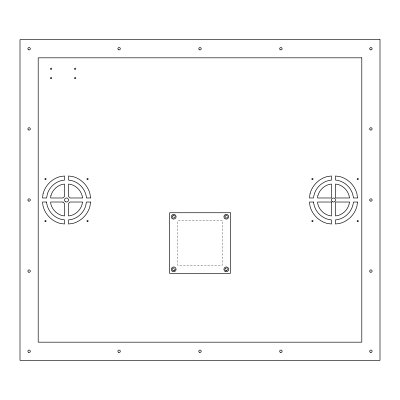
<?xml version="1.0" encoding="UTF-8"?>
<svg xmlns="http://www.w3.org/2000/svg" width="400" height="400" viewBox="0 0 400 400"><rect width="100%" height="100%" fill="white"/><g stroke="black" fill="none" stroke-linecap="round" stroke-linejoin="round"><path stroke-width="0.3" stroke-dasharray="2 1.5" d="M174.685 269.675L174.685 269.155M173.715 267.59A1.78 1.78 0 0 1 174.175 267.655M175.43 268.92A1.78 1.78 0 0 1 175.49 269.38M225.75 271.065A1.78 1.78 0 0 1 225.33 270.865M224.515 269.285A1.78 1.78 0 0 1 224.6 268.825M225.915 267.63A1.78 1.78 0 0 1 226.38 267.595M227.255 267.875A1.78 1.78 0 0 1 227.61 268.175M224.555 217.17A1.78 1.78 0 0 1 224.515 216.705M225.91 215.05A1.78 1.78 0 0 1 226.375 215.01M173.46 215.025A1.78 1.78 0 0 1 173.925 215.02M174.78 215.365A1.78 1.78 0 0 1 175.11 215.69M175.47 216.54A1.78 1.78 0 0 1 175.475 217.005M227.545 217.37A1.375 1.375 0 0 1 227.095 217.92M226.43 218.175A1.375 1.375 0 0 1 226.075 218.165M225.73 218.06A1.375 1.375 0 0 1 225.005 217.295M224.925 216.945A1.375 1.375 0 0 1 224.935 216.585M225.035 216.24A1.375 1.375 0 0 1 225.805 215.52M226.155 215.435A1.375 1.375 0 0 1 226.51 215.45M226.855 215.55A1.375 1.375 0 0 1 227.405 216M227.66 216.665A1.375 1.375 0 0 1 227.65 217.025M226.855 270.85A1.62 1.62 0 0 1 225.62 270.805M225.26 270.58A1.62 1.62 0 0 1 224.975 270.27M224.68 269.485A1.62 1.62 0 0 1 224.695 269.065M225.045 268.3A1.62 1.62 0 0 1 225.355 268.015M226.14 267.725A1.62 1.62 0 0 1 226.565 267.74M227.325 268.09A1.62 1.62 0 0 1 227.61 268.395M227.905 269.18A1.62 1.62 0 0 1 227.885 269.605M227.545 269.98A1.375 1.375 0 0 1 225.005 269.905M224.925 269.555A1.375 1.375 0 0 1 227.405 268.61M227.58 268.925A1.375 1.375 0 0 1 227.65 269.635M227.54 217.755A1.62 1.62 0 0 1 227.23 218.045M226.445 218.335A1.62 1.62 0 0 1 226.02 218.32M225.26 217.97A1.62 1.62 0 0 1 224.975 217.66M224.68 216.875A1.62 1.62 0 0 1 224.695 216.455M225.045 215.69A1.62 1.62 0 0 1 225.355 215.405M226.14 215.115A1.62 1.62 0 0 1 226.565 215.13M227.325 215.475A1.62 1.62 0 0 1 227.61 215.785M227.905 216.57A1.62 1.62 0 0 1 227.885 216.995M174.955 217.755A1.62 1.62 0 0 1 174.645 218.045M173.86 218.335A1.62 1.62 0 0 1 173.435 218.32M172.675 217.97A1.62 1.62 0 0 1 172.39 217.66M172.095 216.875A1.62 1.62 0 0 1 172.115 216.455M172.46 215.69A1.62 1.62 0 0 1 172.77 215.405M173.555 215.115A1.62 1.62 0 0 1 173.98 215.13M174.74 215.475A1.62 1.62 0 0 1 175.025 215.785M175.32 216.57A1.62 1.62 0 0 1 175.305 216.995M174.965 217.37A1.375 1.375 0 0 1 174.515 217.92M173.845 218.175A1.375 1.375 0 0 1 173.49 218.165M173.145 218.06A1.375 1.375 0 0 1 172.595 217.61M172.34 216.945A1.375 1.375 0 0 1 172.35 216.585M172.455 216.24A1.375 1.375 0 0 1 173.22 215.52M173.57 215.435A1.375 1.375 0 0 1 173.925 215.45M174.27 215.55A1.375 1.375 0 0 1 174.995 216.315M175.075 216.665A1.375 1.375 0 0 1 175.065 217.025M174.965 269.98A1.375 1.375 0 0 1 173.145 270.67M172.84 270.48A1.375 1.375 0 0 1 172.595 270.22M172.34 269.555A1.375 1.375 0 0 1 173.75 268.04A1.375 1.375 0 0 1 175.065 269.635M174.645 270.655A1.62 1.62 0 0 1 173.035 270.805M172.675 270.58A1.62 1.62 0 0 1 172.39 270.27M172.095 269.485A1.62 1.62 0 0 1 172.115 269.065M172.46 268.3A1.62 1.62 0 0 1 172.77 268.015M173.555 267.725A1.62 1.62 0 0 1 173.98 267.74M174.74 268.09A1.62 1.62 0 0 1 175.025 268.395M175.32 269.18A1.62 1.62 0 0 1 175.305 269.605M222.245 220.83L177.755 220.83L177.755 265.325L222.245 265.325L222.245 220.83M225.665 270.165A1.01 1.01 0 0 0 227.295 269.515A1.01 1.01 0 0 0 225.915 268.43A1.01 1.01 0 0 0 225.665 270.165M173.2 217.68A1.01 1.01 0 0 0 174.72 216.805A1.01 1.01 0 0 0 173.2 215.93A1.01 1.01 0 0 0 173.2 217.68M173.2 270.29A1.01 1.01 0 0 0 174.72 269.415A1.01 1.01 0 0 0 173.2 268.54A1.01 1.01 0 0 0 173.2 270.29M225.785 217.66A1.01 1.01 0 0 0 227.305 216.785A1.01 1.01 0 0 0 225.785 215.91A1.01 1.01 0 0 0 225.785 217.66"/><path stroke-width="0.6" d="M43.075 193.72L42.515 197.98L46.61 197.98L47.44 193.655A20.105 20.105 0 0 1 62.47 180.31L64.495 180.165L64.495 175.995L60.235 176.555A24.27 24.27 0 0 0 43.075 193.72M50.89 195.81L50.605 197.98L63.015 197.98L64.495 196.495L64.495 184.085L62.33 184.37A16.18 16.18 0 0 0 50.89 195.81M82.43 202.02L82.145 204.19A16.18 16.18 0 0 1 70.705 215.63L68.54 215.915L68.54 203.505L70.02 202.02L82.43 202.02M90.52 202.02L89.96 206.28A24.27 24.27 0 0 1 72.8 223.445L68.54 224.005L68.54 219.835L70.56 219.69A20.105 20.105 0 0 0 85.595 206.345L86.425 202.02L90.52 202.02M310.04 193.72L309.48 197.98L313.525 197.98A20.06 20.06 0 0 1 330.27 180.2L331.46 180.165L331.46 175.995L327.2 176.555A24.27 24.27 0 0 0 310.04 193.72M317.855 195.81L317.57 197.98L331.46 197.98L331.46 184.085L329.295 184.37A16.18 16.18 0 0 0 317.855 195.81M349.395 202.02L349.11 204.19A16.18 16.18 0 0 1 337.67 215.63L335.505 215.915L335.505 202.02L349.395 202.02M357.485 202.02L356.925 206.28A24.27 24.27 0 0 1 339.765 223.445L335.505 224.005L335.505 219.835L336.695 219.8A20.06 20.06 0 0 0 353.44 202.02L357.485 202.02M380 39.62L20 39.62L20 360.38L380 360.38L380 39.62M361.8 57.82L38.2 57.82L38.2 342.18L361.8 342.18L361.8 57.82M82.43 197.98L70.02 197.98L68.54 196.495L68.54 184.085L70.705 184.37A16.18 16.18 0 0 1 82.145 195.81L82.43 197.98M90.52 197.98L86.355 197.98L86.21 195.955A20.105 20.105 0 0 0 72.86 180.925L68.54 180.09L68.54 175.995L72.8 176.555A24.27 24.27 0 0 1 89.96 193.72L90.52 197.98M349.395 197.98L335.505 197.98L335.505 184.085L337.67 184.37A16.18 16.18 0 0 1 349.11 195.81L349.395 197.98M357.485 197.98L353.32 197.98L353.285 196.79A20.06 20.06 0 0 0 335.505 180.04L335.505 175.995L339.765 176.555A24.27 24.27 0 0 1 356.925 193.72L357.485 197.98M46.68 202.02L42.515 202.02L43.075 206.28A24.27 24.27 0 0 0 60.235 223.445L64.495 224.005L64.495 219.91L60.175 219.075A20.105 20.105 0 0 1 46.825 204.045L46.68 202.02M63.015 202.02L50.605 202.02L50.89 204.19A16.18 16.18 0 0 0 62.33 215.63L64.495 215.915L64.495 203.505L63.015 202.02M313.645 202.02L309.48 202.02L310.04 206.28A24.27 24.27 0 0 0 327.2 223.445L331.46 224.005L331.46 219.96A20.06 20.06 0 0 1 313.68 203.21L313.645 202.02M331.46 202.02L317.57 202.02L317.855 204.19A16.18 16.18 0 0 0 329.295 215.63L331.46 215.915L331.46 202.02M230.335 212.74L169.665 212.74L169.665 273.415L230.335 273.415L230.335 212.74M118.39 49.7A1.215 1.215 0 0 0 120.31 48.845A1.215 1.215 0 0 0 118.605 47.61A1.215 1.215 0 0 0 118.39 49.7M280.26 352.315A1.215 1.215 0 0 0 282.11 351.315A1.215 1.215 0 0 0 280.325 350.21A1.215 1.215 0 0 0 280.26 352.315M65.505 201.75A2.02 2.02 0 0 0 68.54 200A2.02 2.02 0 0 0 65.505 198.25A2.02 2.02 0 0 0 65.505 201.75M28.33 129.85A1.215 1.215 0 0 0 30.3 129.105A1.215 1.215 0 0 0 28.675 127.775A1.215 1.215 0 0 0 28.33 129.85M45.12 179.45A0.605 0.605 0 0 0 46.085 179.04A0.605 0.605 0 0 0 45.245 178.41A0.605 0.605 0 0 0 45.12 179.45M370.065 129.79A1.215 1.215 0 0 0 372.08 129.195A1.215 1.215 0 0 0 370.555 127.745A1.215 1.215 0 0 0 370.065 129.79M370.12 272.02A1.215 1.215 0 0 0 372.095 271.295A1.215 1.215 0 0 0 370.48 269.95A1.215 1.215 0 0 0 370.12 272.02M118.375 352.255A1.215 1.215 0 0 0 120.305 351.425A1.215 1.215 0 0 0 118.62 350.165A1.215 1.215 0 0 0 118.375 352.255M357.4 179.46A0.605 0.605 0 0 0 358.355 179.025A0.605 0.605 0 0 0 357.5 178.415A0.605 0.605 0 0 0 357.4 179.46M28.39 272.075A1.215 1.215 0 0 0 30.31 271.215A1.215 1.215 0 0 0 28.605 269.985A1.215 1.215 0 0 0 28.39 272.075M28.305 200.915A1.215 1.215 0 0 0 30.295 200.23A1.215 1.215 0 0 0 28.705 198.855A1.215 1.215 0 0 0 28.305 200.915M312.08 179.45A0.605 0.605 0 0 0 313.05 179.045A0.605 0.605 0 0 0 312.215 178.405A0.605 0.605 0 0 0 312.08 179.45M28.495 49.77A1.215 1.215 0 0 0 30.315 48.72A1.215 1.215 0 0 0 28.495 47.67A1.215 1.215 0 0 0 28.495 49.77M45.115 221.515A0.605 0.605 0 0 0 46.085 221.115A0.605 0.605 0 0 0 45.25 220.475A0.605 0.605 0 0 0 45.115 221.515M87.2 221.53A0.605 0.605 0 0 0 88.155 221.09A0.605 0.605 0 0 0 87.295 220.485A0.605 0.605 0 0 0 87.2 221.53M87.245 179.49A0.605 0.605 0 0 0 88.155 178.965A0.605 0.605 0 0 0 87.245 178.44A0.605 0.605 0 0 0 87.245 179.49M28.46 352.31A1.215 1.215 0 0 0 30.315 351.325A1.215 1.215 0 0 0 28.53 350.21A1.215 1.215 0 0 0 28.46 352.31M280.085 49.62A1.215 1.215 0 0 0 282.085 48.975A1.215 1.215 0 0 0 280.525 47.565A1.215 1.215 0 0 0 280.085 49.62M357.365 221.5A0.605 0.605 0 0 0 358.35 221.135A0.605 0.605 0 0 0 357.54 220.465A0.605 0.605 0 0 0 357.365 221.5M312.12 221.54A0.605 0.605 0 0 0 313.055 221.065A0.605 0.605 0 0 0 312.175 220.495A0.605 0.605 0 0 0 312.12 221.54M332.47 201.75A2.02 2.02 0 0 0 335.505 200A2.02 2.02 0 0 0 332.47 198.25A2.02 2.02 0 0 0 332.47 201.75M370.125 200.935A1.215 1.215 0 0 0 372.095 200.205A1.215 1.215 0 0 0 370.48 198.86A1.215 1.215 0 0 0 370.125 200.935M370.29 49.77A1.215 1.215 0 0 0 372.11 48.72A1.215 1.215 0 0 0 370.295 47.67A1.215 1.215 0 0 0 370.29 49.77M199.27 49.69A1.215 1.215 0 0 0 201.205 48.865A1.215 1.215 0 0 0 199.525 47.605A1.215 1.215 0 0 0 199.27 49.69M370.14 352.225A1.215 1.215 0 0 0 372.1 351.465A1.215 1.215 0 0 0 370.46 350.15A1.215 1.215 0 0 0 370.14 352.225M199.27 352.25A1.215 1.215 0 0 0 201.205 351.43A1.215 1.215 0 0 0 199.525 350.165A1.215 1.215 0 0 0 199.27 352.25M50.825 69.265A0.605 0.605 0 0 0 51.735 68.74A0.605 0.605 0 0 0 50.825 68.215A0.605 0.605 0 0 0 50.825 69.265M74.765 69.17A0.605 0.605 0 0 0 75.78 68.895A0.605 0.605 0 0 0 75.035 68.155A0.605 0.605 0 0 0 74.765 69.17M50.825 78.565A0.605 0.605 0 0 0 51.735 78.04A0.605 0.605 0 0 0 50.825 77.515A0.605 0.605 0 0 0 50.825 78.565M74.89 78.565A0.605 0.605 0 0 0 75.8 78.04A0.605 0.605 0 0 0 74.89 77.515A0.605 0.605 0 0 0 74.89 78.565M225.105 271.39A2.375 2.375 0 0 0 228.67 269.335A2.375 2.375 0 0 0 225.105 267.275A2.375 2.375 0 0 0 225.105 271.39M225.105 218.78A2.375 2.375 0 0 0 228.67 216.725A2.375 2.375 0 0 0 225.105 214.665A2.375 2.375 0 0 0 225.105 218.78M172.025 218.405A2.375 2.375 0 0 0 176.005 217.34A2.375 2.375 0 0 0 173.095 214.43A2.375 2.375 0 0 0 172.025 218.405M172.025 271.015A2.375 2.375 0 0 0 176.005 269.95A2.375 2.375 0 0 0 173.095 267.04A2.375 2.375 0 0 0 172.025 271.015"/></g></svg>
